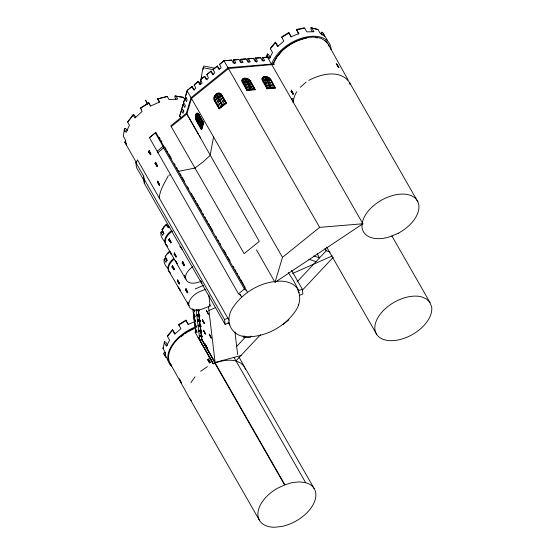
<?xml version="1.0" encoding="UTF-8"?>
<svg xmlns="http://www.w3.org/2000/svg" width="555" height="555" viewBox="0 0 555 555"><rect width="100%" height="100%" fill="white"/><g stroke="black" fill="none" stroke-linecap="round" stroke-linejoin="round"><path stroke-width="0.83" d="M184.884 99.844L183.469 97.375L175.019 96.008L174.971 97.583L176.032 99.442M194.562 321.768L188.291 324.307L185.828 320.173L178.668 324.488L180.937 328.74L174.561 334.138L172.466 329.732L175.269 333.86M312.298 31.545L311.022 29.318L310.918 27.75L311.882 28.041L314.005 31.753L306.804 31.857L304.681 28.145L303.918 27.854L296.349 29.505L299.027 33.557L291.188 36.727L288.725 32.592L281.565 36.907L283.834 41.16L277.458 46.551L275.363 42.152L278.159 46.28M164.002 233.724L162.525 231.144L161.512 231.352L160.95 232.323C160.215 235.854 162.428 239.212 164.807 241.612M162.428 232.524L162.525 231.144M167.221 260.711L165.744 258.13L164.738 258.332L164.169 259.31C163.468 262.577 165.376 265.741 167.513 268.051M165.647 259.511L165.744 258.13M127.379 130.876L126.311 129.024L124.875 128.406L124.32 129.343L123.342 136.218L125.118 139.312L126.568 145.348M124.403 131.75L124.875 128.406M213.557 136.988L210.095 155.49L202.943 161.998L195.055 167.95M216.277 94.912L214.723 97.368L214.979 100.191L217.935 97.805L216.277 94.912L215.423 95.266A4.156 3.226 -54.1 0 0 214.362 99.123L214.979 100.191M159.216 198.35C159.701 190.081 164.481 183.157 168.123 176.06M200.091 84.277L203.033 67.648L213.182 69.715M201.5 78.671L201.798 76.978M203.144 69.375L203.74 65.99L214.757 68.237M196.317 115.1L196.234 117.792L197.982 118L196.317 115.1L195.7 115.815A4.156 1.776 80.7 0 0 196.255 119.929L196.664 120.803L197.164 120.726L197.774 118.68M167.548 345.349L165.841 342.379L164.523 341.547L164.273 342.567L166.396 346.278L169.601 340.118L167.478 336.406L167.645 335.553L172.466 329.732M270.438 57.769L268.738 54.799L267.42 53.967L267.163 54.987L269.293 58.698L272.498 52.538L270.368 48.826L270.542 47.966L275.363 42.152M164.523 341.547L163.038 348.498L165.161 352.21L165.987 357.489L163.857 353.778L164.127 352.453L165.452 352.98M266.636 57.526L267.163 54.987M266.733 57.262L267.42 53.967M221.313 95.078L219.197 93.76L218.358 97.465L216.415 94.364L217.06 93.948A4.156 3.226 -54.1 0 1 220.474 94.19L221.313 95.078L218.358 97.465L216.415 94.364M163.038 348.498L163.323 347.312M135.67 117.313L134.608 115.454L133.422 114.427L133.117 114.947L134.893 118.035L142.115 111.499L140.436 108.079L148.691 102.751L150.613 106.012L159.791 101.947L157.606 98.797L159.139 102.148M180.757 117.924L179.556 115.835L181.783 109.293L183.219 109.904L183.927 111.139M181.235 110.23L183.004 113.317L183.594 111.368L181.818 108.281L183.532 103.445L182.602 106.567M182.983 104.382L184.76 107.476L185.342 105.526L183.573 102.432L185.287 97.597L186.716 98.207M180.347 114.101L181.783 109.293M185.051 98.381L183.573 102.432M185.87 95.647L187.528 90.111L192.051 86.455L194.479 90.118M196.664 120.803L197.483 118.076L195.825 115.183M197.601 117.688L198.419 114.961L197.941 114.288A4.156 1.776 80.7 0 0 196.151 114.302L195.943 114.795L197.601 117.688L198.093 117.605L198.711 115.558M196.886 121.191L197.705 118.465L198.197 118.381L202.506 125.895L201.687 128.621L201.194 128.704L196.886 121.191L197.386 121.115L198.197 118.381M202.617 125.506L198.315 117.993L199.134 115.267L203.435 122.78L202.825 124.826M198.586 123.21L199.405 120.484M199.523 120.095L200.334 117.369M200.14 125.916L200.952 123.189M201.07 122.801L201.888 120.074M201.194 128.704L202.006 125.978L197.705 118.465M202.943 122.856L202.124 125.59L197.823 118.076L198.641 115.35L202.943 122.856L203.435 122.78M201.299 129.481L203.283 122.856L198.517 114.545A4.717 2.012 80.7 0 0 195.644 114.573A4.717 2.012 80.7 0 0 196.539 121.17L201.299 129.481L201.791 129.398L203.775 122.773L199.016 114.462A4.717 2.012 80.7 0 0 196.144 114.49M256.5 249.951L275.023 282.294L282.488 257.347L319.652 227.356L362.887 223.769L267.468 57.165L262.189 57.553L262.293 59.121L263.354 60.974M298.319 304.986L298.437 304.626M184.739 98.533L186.508 101.627L187.09 99.678L185.321 96.584L187.07 90.743L192.051 86.455M191.926 86.823L193.695 89.91L195.811 88.21L194.167 84.755L198.385 81.349L200.459 84.388M194.042 85.116L198.385 81.349M198.26 81.71L200.036 84.797L202.145 83.097L200.501 79.642L204.726 76.236L207.147 79.892M200.376 80.003L204.726 76.236M204.601 76.597L206.37 79.691L208.479 77.984L206.835 74.53L211.06 71.123L213.488 74.779M206.71 74.89L211.06 71.123M210.935 71.484L212.704 74.578L214.813 72.871L213.169 69.417L217.393 66.01L219.468 69.049M213.044 69.777L217.393 66.01M217.269 66.371L219.038 69.465L221.154 67.759L219.502 64.304L223.936 60.724L231.74 60.127L233.516 63.215L235.917 63.02L234.148 59.926L233.364 59.947L233.475 61.508L234.536 63.367M244.609 78.546L246.267 81.446L242.903 81.724L242.59 80.94A4.156 2.629 23 0 1 243.964 78.678L244.609 78.546L242.611 79.955L242.736 82.119M264.735 76.881L266.393 79.774L263.028 80.052L262.716 79.268A4.156 2.629 23 0 1 264.083 77.006L264.735 76.881L262.737 78.29L262.862 80.447M160.95 232.323L162.719 235.417L163.76 232.788L161.984 229.694L166.472 224.262L168.9 227.89M167.041 254.058L169.691 251.249L171.752 254.232M136.169 162.22L124.799 142.253L125.34 140.949M242.244 82.133L242.41 81.738A4.717 2.976 23 0 1 244.609 78.109A4.717 2.976 23 0 1 250.576 81.058L255.168 89.764L247.003 90.444L242.244 82.133A4.717 2.976 23 0 1 246.739 78.782M249.077 87.031L245.712 87.308L243.125 82.105L250.333 81.509L254.634 89.022L251.269 89.299L251.103 89.702M244.922 78.9L245.823 78.526A4.156 2.629 23 0 1 249.542 80.357L250.111 81.127L246.746 81.405L246.58 81.8L244.922 78.9L247.697 79.538L249.375 80.759M242.611 79.955L246.101 81.842L246.267 81.446M246.323 82.223L246.489 81.828L250.624 89.737L246.323 82.223L242.958 82.508M250.714 89.022L246.968 81.793L251.269 89.299M254.468 89.417L250.166 81.904L250.576 81.058M247.003 90.444L242.41 81.738M262.369 80.461L262.536 80.066A4.717 2.976 23 0 1 264.735 76.444A4.717 2.976 23 0 1 270.701 79.393L275.294 88.099L267.128 88.772L262.369 80.461A4.717 2.976 23 0 1 266.865 77.11M266.289 79.407L265.047 77.235L265.949 76.854A4.156 2.629 23 0 1 269.668 78.692L270.07 79.851M262.737 78.29L266.227 80.17L266.393 79.774M266.615 80.163L270.75 88.072L266.449 80.558L266.872 79.733L265.214 76.84M270.84 87.35L267.094 80.121L271.228 88.03M274.593 87.752L270.458 79.844L263.25 80.44L267.559 87.954L270.916 87.676M275.294 88.099L270.701 79.393M267.128 88.772L262.536 80.066M197.469 113.664L198.093 117.605L196.435 114.712L197.469 113.664L198.912 114.878M273.532 63.603L276.293 57.789L280.74 52.094A31.073 18.53 -29.8 0 1 321.033 38.399L325.639 41.021A31.073 18.53 -29.8 0 1 329.143 46.419M194.541 317.925L193.972 319.097L195.742 322.184L195.54 320.457L193.764 317.363L193.355 313.908L193.924 312.736M195.221 332.507L195.159 331.959L195.603 332.736L195.214 329.476L196.983 332.563L196.775 330.835L195.006 327.741L194.59 324.286L195.166 323.114M246.58 81.8L247.697 79.538M266.705 80.128L267.822 77.866L265.047 77.235M276.113 58.164L276.341 57.727M251.033 336.011L250.312 337.336L243.874 337.301L244.602 335.976M181.818 108.281L182.366 107.344M179.556 115.835L180.104 114.899M161.984 229.694L164.162 226.509L166.472 224.262M164.169 259.31L165.938 262.404L166.979 259.775L165.203 256.681L165.688 255.91M124.32 129.343L126.089 132.437L129.426 125.18L127.65 122.086L133.422 114.427M296.821 91.735L295.94 93.094A31.33 20.271 -36.4 0 0 293.026 102.626M228.736 322.975L225.115 324.384L144.307 183.289L144.217 180.958L136.468 167.43L135.885 162.587L137.709 159.993M165.203 256.681L167.381 253.496L169.691 251.249M190.934 382.652L195.041 376.783M187.528 90.111L187.07 90.743L282.488 257.347M127.65 122.086L133.117 114.947M270.368 48.826L275.329 42.846M278.381 55.118L281.239 51.664M167.478 336.406L172.439 330.426M236.68 346.431L245.428 337.086M297.071 281.912L326.264 250.714L330.079 252.053M195.207 332.355L213.155 363.816C220.245 360.764 228.258 359.238 235.917 360.91L260.538 334.707M302.357 290.189L333.215 257.34M300.31 87.26L306.152 82.064M150.072 137.217L155.899 132.43L247.579 292.423M157.176 151.21L163.038 146.402L155.289 132.874L149.427 137.682L238.511 293.838L240.828 295.447M157.703 152.743L163.565 147.928L163.038 146.402M238.511 293.838L244.373 289.03L246.684 290.64M283.043 324.557L288.905 319.749M219.378 64.664L224.234 60.745L231.74 60.127M198.44 134.095L186.404 113.241L259.289 241.383L244.117 253.628L170.773 125.853L186.404 113.241L191.052 97.701L228.223 67.703L271.756 64.096M171.224 126.63L186.841 114.025L191.496 98.471L228.667 68.48L274.371 64.394M214.695 99.983L217.935 97.805L214.723 97.368M218.073 97.257L221.029 94.87M217.872 97.985L214.917 100.372L219.218 107.885L222.458 105.707L217.872 97.985L222.173 105.499L219.218 107.885M218.295 97.645L221.251 95.259L225.836 102.98L222.881 105.367L218.295 97.645L222.597 105.159L225.836 102.98M218.157 98.193L215.201 100.58L219.502 108.093M218.58 97.853L221.535 95.467M216.401 102.682L219.357 100.295M219.78 99.956L222.735 97.569M217.949 105.388L220.911 103.001M221.327 102.661L224.289 100.275M219.017 108.614L226.482 103.022L219.301 108.822L214.258 100.302A4.717 3.656 -54.1 0 1 215.964 94.121A4.717 3.656 -54.1 0 1 221.438 94.51L226.482 103.022M169.31 226.884L168.103 227.723L166.333 224.629M180.444 246.441L179.882 246.559M182.22 249.528L180.222 246.593M200.653 371.33L207.39 366.647M275.023 282.294L362.887 223.769M140.346 108.405L148.837 102.918M216.7 94.572L219.197 93.76M281.704 37.449L289.065 33.016M178.814 325.036L186.168 320.596M308.753 80.413C320.825 73.871 340.95 68.973 349.761 82.882L417.88 201.833M195.152 288.954L203.609 285.353M208.423 306.388L215.174 362.956L201.902 339.833L284.923 484.806L277.125 488.414A31.628 18.856 -29.8 0 0 257.915 513.111A31.628 18.856 -29.8 0 0 274.461 527.25L281.669 526.515A31.628 18.856 -29.8 0 0 313.089 504.703A31.628 18.856 -29.8 0 0 305.652 482.677L233.898 357.233M168.914 175.338L170.69 174.499M195.422 167.957L178.273 171.398M208.916 310.502L215.236 307.699M292.7 273.428L332.216 255.938M201.028 281.302L199.557 281.878A14.152 8.436 -29.8 0 1 185.98 279.595A14.152 8.436 -29.8 0 1 192.89 266.615M202.041 283.321L200.369 280.948M205.822 289.217L200.674 291.215A14.152 8.436 -29.8 0 0 188.797 305.063A14.152 8.436 -29.8 0 0 202.776 308.864L210.13 306.006L208.833 295.087M197.011 310.002L196.546 310.543L197.011 310.002L197.275 310.731L197.781 310.536L197.233 310.391M198.732 311.112L197.962 310.578L199.238 310.918L198.607 309.537M198.69 310.765L199.196 310.571M199.141 315.913L198.593 315.76L199.876 316.1L198.947 314.206L196.921 314.997L197.178 315.726L197.684 315.531L197.136 315.379M197.635 315.08L198.947 314.206M198.378 315.372L197.906 315.92L198.378 315.372L198.593 315.76M199.363 316.295L199.835 315.753M197.816 320.908L198.281 320.367L197.816 320.908L197.552 320.179L199.585 319.389L200.508 321.283L199.231 320.943L199.779 321.095M197.594 320.526L199.62 319.736M199.009 320.554L198.544 321.102L199.009 320.554L199.231 320.943M200.001 321.477L200.466 320.936M198.454 326.09L198.919 325.549L198.454 326.09L198.19 325.362L200.216 324.571L201.146 326.465L199.869 326.125L200.417 326.278M198.232 325.709L199.585 325.181M199.647 325.743L199.183 326.284L199.647 325.743L199.869 326.125M200.639 326.659L201.104 326.118M297.959 290.889L302.302 289.204L291.555 270.438M225.115 324.384L224.532 319.541L228.16 318.133M199.085 331.279L199.55 330.731L199.085 331.279L198.822 330.544L200.854 329.753L201.736 331.3L201.271 331.848L201.777 331.647M199.543 330.627L200.854 329.753M200.279 330.926L199.814 331.467L200.279 330.926L200.542 331.654L201.049 331.46L200.501 331.307M299.256 295.454L302.884 294.046L302.302 289.204M199.724 336.462L200.189 335.914L199.724 336.462L199.46 335.726L201.486 334.942L202.374 336.483L201.909 337.031L202.415 336.829M199.502 336.073L201.486 334.942M200.917 336.108L200.452 336.649L200.917 336.108L201.181 336.836L201.687 336.642L201.139 336.49M284.528 484.841L214.792 363.074L215.187 363.039L213.155 363.816L199.807 340.076L201.833 339.292L215.118 362.484L241.036 355.464M213.092 363.275L215.118 362.484M157.606 98.797L167.27 96.487L169.039 99.581L177.718 99.074L175.949 95.98M158.022 98.852L167.27 96.487M296.897 29.845L304.681 28.145M271.45 64.123L273.927 63.624M293.026 98.582L291.382 98.908L293.089 100.837M195.943 114.795L196.435 114.712M198.517 114.545L199.016 114.462M197.483 118.076L198.315 117.993M203.283 122.856L203.775 122.773M202.006 125.978L202.506 125.895M233.364 59.947L238.948 59.531L240.717 62.618L243.118 62.424L241.349 59.329L240.572 59.35L240.676 60.911L241.744 62.77M240.572 59.35L246.156 58.927L247.925 62.021L250.326 61.82L248.557 58.733L247.78 58.747L247.884 60.315L248.945 62.174M247.78 58.747L253.357 58.33L255.127 61.425L257.534 61.223L255.758 58.136L254.981 58.15L255.092 59.718L256.507 62.195M254.981 58.15L260.566 57.734L262.335 60.828L264.735 60.627L262.966 57.533L262.189 57.553M234.148 59.926L238.948 59.531M241.349 59.329L246.156 58.927M248.557 58.733L253.357 58.33M255.758 58.136L260.566 57.734M262.966 57.533L267.468 57.165M266.872 79.733L270.236 79.455M246.802 82.189L250.166 81.904M266.449 80.558L263.084 80.836L267.385 88.349M266.927 80.517L270.292 80.239M244.165 84.603L247.523 84.325M248.009 84.284L251.366 84.006M264.291 82.938L267.649 82.66M268.134 82.619L271.492 82.341M249.556 86.989L252.92 86.712M265.838 85.643L269.203 85.366M269.681 85.324L273.046 85.047M250.791 89.341L247.433 89.619L243.125 82.105M271.395 87.634L274.76 87.357M247.169 90.049L255.335 89.369M267.295 88.377L275.46 87.704M162.469 228.931L163.399 228.931M183.469 97.375L175.019 96.008M223.936 60.724L319.652 227.356M305.652 482.677L299.298 481.872L292.09 482.607L284.923 484.799M310.918 27.75L318.001 29.533L320.131 33.245L324.758 36.235L322.635 32.523L321.38 32.114L321.192 33.557L322.039 35.041M311.882 28.041L318.001 29.533M164.162 226.509L164.946 226.724M167.381 253.496L168.165 253.711M313.818 255.917L319.52 257.922L317.099 253.503M308.823 259.171L315.996 261.689M235.917 360.91L241.002 363.213L244.457 366.848L314.192 488.615M267.822 77.866L269.501 79.087M194.007 317.425L193.452 317.085L193.959 318.605M214.258 100.302L219.301 108.822M147.935 103.951L145.535 100.219L147.47 104.25M145.341 100.531L145.805 100.233M169.143 271.61L189.075 305.805M429.938 302.399L426.406 298.93L421.3 296.779A31.073 18.53 -29.8 0 0 377.31 318.723A31.073 18.53 -29.8 0 0 398.774 339.84A31.073 18.53 -29.8 0 0 431.658 306.964L429.938 302.399L391.823 235.847M186.112 279.165L185.113 278.138L184.503 275.079L185.079 278.02L165.924 244.623M175.637 260.76L177.288 263.729L175.172 260.267M178.391 287.254L178.044 286.817M170.26 363.574L189.831 398.74L191.406 400.46M140.436 108.079L141.414 109.293M124.799 142.253L126.214 144.043M178.668 324.488L179.591 325.799M322.635 32.523L327.582 40.515M163.857 353.778L166.68 358.065M212.294 361.562L198.052 337.329M199.3 135.58L200.591 137.813M298.555 33.994L296.349 29.505M291.146 36.991L288.725 32.592M268.606 80.378L272.914 87.891M264.569 77.277L266.227 80.17M264.77 80.697L269.071 88.21M250.409 81.453L254.773 89.071M248.48 82.05L252.789 89.556M245.088 78.505L246.746 81.405M244.443 78.942L246.101 81.842M244.644 82.362L248.945 89.875M246.101 87.988L247.259 90.014M376.685 334.387L327.533 248.571A31.073 18.53 -29.8 0 1 326.756 247.155M221.438 94.51L226.197 102.821M221.251 95.259L225.552 102.772M220.057 96.66L224.359 104.173M215.992 94.704L217.65 97.597M216.679 99.387L220.98 106.9M288.246 272.463C296.176 284.784 305.014 296.835 295.718 310.661C285.103 326.402 266.504 336.85 247.419 336.76C230.72 336.864 223.88 320.263 233.121 307.241C243.735 291.493 262.328 281.052 281.42 281.135A38.843 23.157 -29.8 0 1 298.569 290.494M198.725 116.626L203.026 124.14M298.264 291.299L299.124 292.797M197.795 119.748L202.096 127.261M197.386 121.115L201.687 128.621M197.032 121.087L201.791 129.398M150.488 105.977L148.691 102.751M159.278 137.404L160.138 138.903M160.999 140.408L161.852 141.907M164.856 147.151L166.146 149.399M167.006 150.898L167.86 152.396M168.72 153.895L171.294 158.39M174.298 163.635L175.158 165.133M176.448 167.381L177.302 168.88M178.162 170.385L179.022 171.883M179.882 173.382L181.166 175.63M182.026 177.128L184.6 181.624M187.604 186.869L188.464 188.367M191.468 193.612L192.328 195.11M193.189 196.609L194.472 198.856M195.332 200.362L196.192 201.86M197.046 203.359L198.336 205.607M199.196 207.105L201.77 211.601M202.63 213.099L203.484 214.598M204.774 216.845L205.634 218.344M206.488 219.842L207.348 221.341M208.638 223.589L209.492 225.087M210.352 226.586L212.926 231.088M215.93 236.333L216.79 237.831M218.08 240.079L218.934 241.578M219.794 243.076L220.654 244.575M223.658 249.819L226.232 254.315M227.522 256.563L230.096 261.065M233.1 266.31L233.96 267.808M234.821 269.307L236.104 271.555M236.964 273.053L237.824 274.552M238.678 276.05L239.968 278.298M240.828 279.796L243.402 284.292M244.262 285.79L245.116 287.289M163.565 147.928L244.373 289.03M240.024 294.24L241.744 297.244M149.226 150.974L150.995 154.068L150.391 154.845L148.629 151.758M155.775 162.664L157.544 165.758L156.947 166.542L155.178 163.447M149.073 151.168L150.842 154.262M155.629 162.865L157.398 165.952M148.775 151.564L150.544 154.651M155.331 163.253L157.1 166.347M243.014 335.803L243.874 337.301M228.986 320.173L137.619 160.118M227.966 321.976L229.68 324.973M135.885 162.587L143.634 176.115L144.022 179.348M143.634 176.115L143.731 178.446L224.532 319.541M200.626 280.851L201.687 282.703M209.395 304.716L210.13 306.006M182.866 262.071L184.635 265.165L184.08 265.956L182.311 262.862M169.441 239.08L171.211 242.167L170.662 242.958L168.886 239.864M182.727 262.265L184.496 265.359M169.303 239.274L171.072 242.369M182.449 262.661L184.218 265.755M169.025 239.67L170.801 242.764M174.547 253.295L176.323 256.382L176.011 257.173L174.235 254.079M174.471 253.489L176.24 256.583M174.319 253.885L176.088 256.979M206.557 310.592L208.354 313.859M206.62 311.112L208.416 314.373L208.333 313.686M169.553 251.616L171.322 254.71M198.35 309.371L199.238 310.918M186.085 289.058L187.854 292.152L187.306 292.936L185.53 289.842M172.66 266.06L174.43 269.154L173.881 269.945L172.106 266.851M185.946 289.252L187.715 292.346M197.74 310.19L197.962 310.578M172.522 266.261L174.291 269.348M197.781 310.536L198.003 310.925M185.668 289.648L187.437 292.742M172.244 266.657L174.02 269.744M197.053 310.349L197.275 310.731M202.353 319.493L202.471 320.526M202.374 319.666L204.226 323.447L202.36 320.332M202.395 319.84L204.164 322.927M202.429 320.179L204.205 323.274M196.505 310.196L196.283 309.815L196.546 310.543M199.106 315.566L199.321 315.948M209.415 334.346L211.268 338.134L209.284 333.985L209.519 335.213M209.436 334.519L211.205 337.613M209.478 334.866L211.247 337.96M198.412 315.719L198.635 316.107M177.767 280.275L179.542 283.369L179.23 284.16L177.454 281.066M197.649 315.184L197.864 315.573M177.69 280.476L179.459 283.57M197.684 315.531L197.906 315.92M177.538 280.872L179.307 283.959M196.956 315.344L197.178 315.726M193.091 309.336L194.507 311.806L194.299 310.078M199.738 320.748L199.96 321.13M199.051 320.901L199.273 321.289M198.281 320.367L198.503 320.755M198.322 320.714L198.544 321.102M203.623 330.419L205.475 334.2L203.685 330.94M203.643 330.593L205.412 333.687M197.552 320.179L197.774 320.561M178.62 287.497L180.153 290.099M178.627 287.754L180.16 290.348M200.376 325.931L200.598 326.319M193.355 313.908L195.124 316.995L194.916 315.268L193.147 312.174L192.738 308.719M199.689 326.083L199.911 326.472M198.919 325.549L199.141 325.938M198.961 325.896L199.183 326.284M198.19 325.362L198.412 325.75M201.007 331.113L201.229 331.501M201.049 331.46L201.271 331.848M200.32 331.273L200.542 331.654M199.55 330.731L199.772 331.12M199.592 331.078L199.814 331.467M198.822 330.544L199.044 330.933M201.645 336.295L201.867 336.684M194.59 324.286L196.366 327.374L196.158 325.646L194.389 322.552L193.972 319.097M201.687 336.642L201.909 337.031M200.959 336.455L201.181 336.836M205.218 344.232L207.071 348.013L205.086 343.864L205.322 345.099M205.239 344.405L207.008 347.499M200.189 335.914L200.41 336.302M205.281 344.752L207.05 347.839M200.23 336.261L200.452 336.649M199.46 335.726L199.682 336.115M208.687 359.328L210.463 362.436L209.464 362.921L207.688 359.813M208.437 359.453L210.213 362.561M188.249 324.571L185.828 320.173M207.938 359.689L209.714 362.797M167.104 358.808L168.38 361.034M189.831 398.74L259.567 520.507M157.863 181.478L159.618 184.572L159.257 185.363L157.495 182.269M157.766 181.672L159.528 184.766M157.585 182.075L159.347 185.169M291.583 90.52L293.338 93.615L292.957 94.406L291.202 91.318M291.486 90.722L293.241 93.816M291.299 91.117L293.054 94.211M179.577 115.78L180.763 117.882M179.529 379.259L181.319 382.527M179.695 379.731L181.478 382.999L181.263 382.367M328.574 44.893L348.145 80.066M337.204 64.581L338.938 67.703L336.573 64.22M337.045 64.491L338.786 67.613M336.732 64.311L338.467 67.433M239.038 357.122L244.457 366.848M325.05 248.494L326.264 250.714L325.168 248.467M201.86 339.5L208.729 352.023M197.164 120.726L196.234 117.792M244.901 368.173L245.483 369.748M188.332 305.125L187.722 302.066L188.291 305.049M179.799 380.05L179.369 378.905L179.688 379.856M350.115 84.603L349.761 82.882M234.945 331.89L237.651 354.555M198.468 310.384L201.902 339.833M198.385 311.82L198.787 315.233M198.995 316.94L199.911 324.62M200.112 326.319L201.028 333.999M201.333 336.559L201.638 339.119M196.255 310.328L199.807 340.076M143.731 178.446L144.307 183.289M171.766 365.544A31.628 18.856 -29.8 0 1 195.214 327.908M273.518 63.145A31.129 18.558 -29.8 0 1 293.512 42.742M294.226 42.374A31.129 18.558 -29.8 0 1 306.589 38.135M315.802 37.664A31.129 18.558 -29.8 0 1 317.571 37.913M324.89 40.966A31.129 18.558 -29.8 0 1 327.061 43.13M271.95 63.339A32.918 19.626 -29.8 0 1 305.056 37.275A32.918 19.626 -29.8 0 1 331.071 49.645M181.221 336.601A31.129 18.558 -29.8 0 1 183.733 334.616M185.03 333.687A31.129 18.558 -29.8 0 1 187.07 332.348M188.471 331.501A31.129 18.558 -29.8 0 1 193.522 328.921M171.467 366.411A32.918 19.626 -29.8 0 1 194.84 327.186M268.01 77.561A4.717 2.976 23 0 1 270.535 79.788M247.884 79.233A4.717 2.976 23 0 1 249.785 80.614M196.581 120.123A4.717 2.012 80.7 0 1 196.22 119.006M195.894 116.585A4.717 2.012 80.7 0 1 195.95 115.461M214.258 97.333A4.717 3.656 -54.1 0 1 217.768 93.469A4.717 3.656 -54.1 0 1 221.722 94.711M214.542 100.51A4.717 3.656 -54.1 0 1 214.175 99.56M167.02 245.476A14.152 8.436 -29.8 0 1 171.474 230.7M167.464 246.247A14.152 8.436 -29.8 0 1 172.522 231.053M169.643 271.985A14.152 8.436 -29.8 0 1 173.542 258.575M170.683 273.233A14.152 8.436 -29.8 0 1 173.979 259.345M174.52 252.9L174.159 254.28L174.52 252.9M177.739 279.887L177.378 281.267L177.739 279.887M157.842 181.083L157.405 182.47L157.842 181.083M291.562 90.132L291.111 91.513L291.562 90.132M169.469 238.685L168.755 240.065L169.469 238.685M172.688 265.672L171.974 267.045L172.688 265.672M182.893 261.683L182.172 263.056L182.893 261.683M186.112 288.669L185.391 290.043L186.112 288.669M149.26 150.585L148.476 151.952L149.26 150.585M155.816 162.275L155.032 163.642L155.816 162.275M208.826 359.016L207.327 359.737L208.826 359.016M398.192 233.267L390.831 236.458A31.073 18.53 -29.8 0 1 364.482 216.665A31.073 18.53 -29.8 0 1 412.046 196.054A31.073 18.53 -29.8 0 1 398.192 233.267M337.253 64.477L336.309 63.936L337.253 64.477M206.543 310.418L206.661 311.459L206.543 310.418M203.602 330.246L203.727 331.286L203.602 330.246"/></g></svg>
